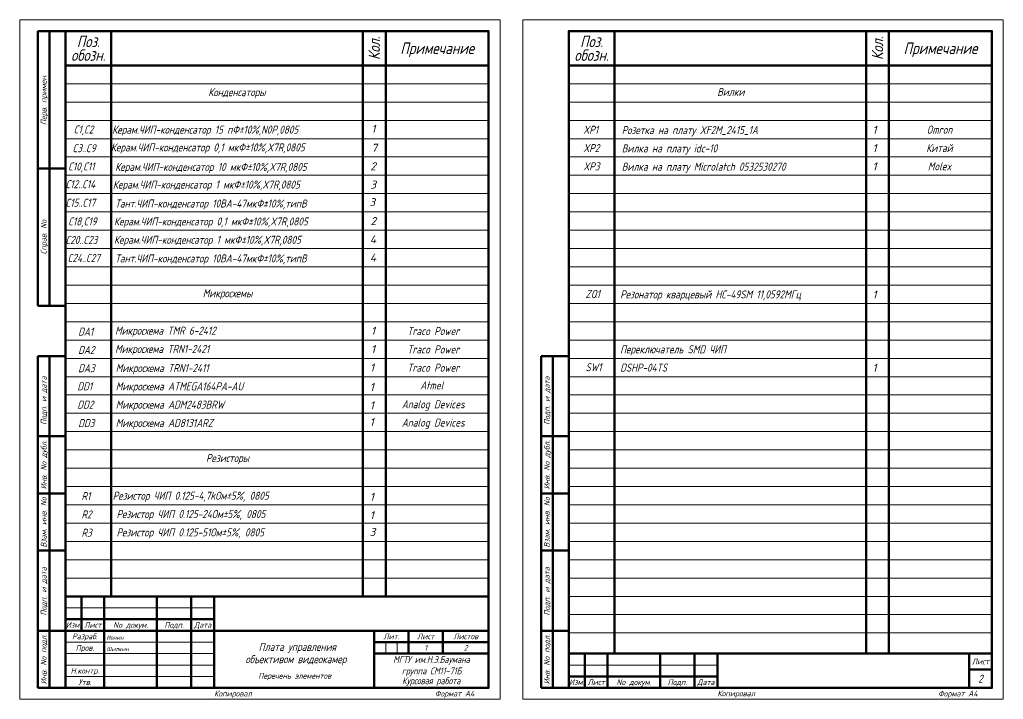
# Model space of a CAD drawing. Header units: inches. Extents: x 0 to 1073, y -1 to 420.
# Drawn here: x 643 to 1073, y -0.6 to 296.4 of the extents above; entities that cross this region are included whole.
import ezdxf
from ezdxf.enums import TextEntityAlignment as Align

# ---------------------------------------------------------------- set-up
doc = ezdxf.new("R2010")
doc.units = ezdxf.units.IN
for name, color, linetype, lineweight in [('OSN25', 2, 'Continuous', 20), ('OSN50', 3, 'Continuous', 50), ('TEXT', 1, 'Continuous', 30)]:
    doc.layers.add(name, color=color, linetype=linetype, lineweight=lineweight)
doc.styles.add('E', font='simplex.shx', dxfattribs={"width": 0.8, "oblique": 15})
doc.styles.add('E1', font='simplex.shx', dxfattribs={"oblique": 15})

msp = doc.modelspace()

# ---------------------------------------------------------------- linework, layer by layer
at = {"layer": 'OSN25'}
for p, q in [((663.01, 268.4), (848.01, 268.4)), ((883.01, 268.4), (1068.01, 268.4)), ((663.01, 260.4), (848.01, 260.4)), ((883.01, 260.4), (1068.01, 260.4)), ((663.01, 252.4), (848.01, 252.4)), ((883.01, 252.4), (1068.01, 252.4)), ((663.01, 244.4), (848.01, 244.4)), ((883.01, 244.4), (1068.01, 244.4)), ((663.01, 236.4), (848.01, 236.4)), ((883.01, 236.4), (1068.01, 236.4)), ((663.01, 228.4), (848.01, 228.4)), ((883.01, 228.4), (1068.01, 228.4)), ((663.01, 220.4), (848.01, 220.4)), ((883.01, 220.4), (1068.01, 220.4)), ((663.01, 212.4), (848.01, 212.4)), ((883.01, 212.4), (1068.01, 212.4)), ((663.01, 204.4), (848.01, 204.4)), ((883.01, 204.4), (1068.01, 204.4)), ((663.01, 196.4), (848.01, 196.4)), ((883.01, 196.4), (1068.01, 196.4)), ((663.01, 188.4), (848.01, 188.4)), ((883.01, 188.4), (1068.01, 188.4)), ((663.01, 180.4), (848.01, 180.4)), ((883.01, 180.4), (1068.01, 180.4)), ((663.01, 172.4), (848.01, 172.4)), ((883.01, 172.4), (1068.01, 172.4)), ((663.01, 164.4), (848.01, 164.4)), ((883.01, 164.4), (1068.01, 164.4)), ((663.01, 156.4), (848.01, 156.4)), ((883.01, 156.4), (1068.01, 156.4)), ((663.01, 148.4), (848.01, 148.4)), ((883.01, 148.4), (1068.01, 148.4)), ((663.01, 140.4), (848.01, 140.4)), ((883.01, 140.4), (1068.01, 140.4)), ((663.01, 132.4), (848.01, 132.4)), ((883.01, 132.4), (1068.01, 132.4)), ((663.01, 124.4), (848.01, 124.4)), ((883.01, 124.4), (1068.01, 124.4)), ((663.01, 116.4), (848.01, 116.4)), ((883.01, 116.4), (1068.01, 116.4)), ((663.01, 108.4), (848.01, 108.4)), ((883.01, 108.4), (1068.01, 108.4)), ((663.01, 100.4), (848.01, 100.4)), ((883.01, 100.4), (1068.01, 100.4)), ((663.01, 92.4), (848.01, 92.4)), ((883.01, 92.4), (1068.01, 92.4)), ((663.01, 84.4), (848.01, 84.4)), ((883.01, 84.4), (1068.01, 84.4)), ((663.01, 76.4), (848.01, 76.4)), ((883.01, 76.4), (1068.01, 76.4)), ((663.01, 68.4), (848.01, 68.4)), ((883.01, 68.4), (1068.01, 68.4)), ((663.01, 60.4), (848.01, 60.4)), ((883.01, 60.4), (1068.01, 60.4)), ((663.01, 52.4), (848.01, 52.4)), ((883.01, 52.4), (1068.01, 52.4)), ((883.01, 44.4), (1068.01, 44.4)), ((663.01, 39.4), (728.01, 39.4)), ((883.01, 36.4), (1068.01, 36.4)), ((883.01, 28.4), (1068.01, 28.4)), ((663.01, 24.4), (728.01, 24.4)), ((803.01, 24.4), (803.01, 19.4)), ((808.01, 24.4), (808.01, 19.4)), ((663.01, 19.4), (728.01, 19.4)), ((663.01, 14.4), (728.01, 14.4)), ((883.01, 14.4), (948.01, 14.4)), ((663.01, 9.4), (728.01, 9.4))]:
    msp.add_line(p, q, dxfattribs=at)
for points in [[(643.01, -0.6), (853.01, -0.6), (853.01, 296.4), (643.01, 296.4)], [(863.01, -0.6), (1073.01, -0.6), (1073.01, 296.4), (863.01, 296.4)]]:
    msp.add_lwpolyline(points, close=True, dxfattribs=at)
at = {"layer": 'OSN50'}
for p, q in [((651.01, 291.4), (663.01, 291.4)), ((656.01, 291.4), (656.01, 171.4)), ((683.01, 291.4), (683.01, 44.4)), ((793.01, 291.4), (793.01, 44.4)), ((803.01, 291.4), (803.01, 44.4)), ((903.01, 291.4), (903.01, 19.4)), ((1013.01, 291.4), (1013.01, 19.4)), ((1023.01, 291.4), (1023.01, 19.4)), ((663.01, 276.4), (848.01, 276.4)), ((883.01, 276.4), (1068.01, 276.4)), ((656.01, 4.4), (656.01, 149.4)), ((876.01, 4.4), (876.01, 149.4)), ((663.01, 44.4), (848.01, 44.4)), ((670.01, 44.4), (670.01, 29.4)), ((680.01, 44.4), (680.01, 4.4)), ((703.01, 44.4), (703.01, 4.4)), ((718.01, 44.4), (718.01, 4.4)), ((728.01, 44.4), (728.01, 4.4)), ((663.01, 34.4), (728.01, 34.4)), ((663.01, 29.4), (728.01, 29.4)), ((728.01, 29.4), (848.01, 29.4)), ((798.01, 29.4), (798.01, 4.4)), ((813.01, 29.4), (813.01, 19.4)), ((828.01, 29.4), (828.01, 19.4)), ((798.01, 24.4), (848.01, 24.4)), ((798.01, 19.4), (848.01, 19.4)), ((883.01, 19.4), (1068.01, 19.4)), ((890.01, 19.4), (890.01, 4.4)), ((900.01, 19.4), (900.01, 4.4)), ((923.01, 19.4), (923.01, 4.4)), ((938.01, 19.4), (938.01, 4.4)), ((948.01, 19.4), (948.01, 4.4)), ((1058.01, 19.4), (1058.01, 4.4)), ((883.01, 9.4), (948.01, 9.4)), ((1058.01, 12.4), (1068.01, 12.4))]:
    msp.add_line(p, q, dxfattribs=at)
for points in [[(651.01, 291.4), (651.01, 171.4)], [(663.01, 231.4), (651.01, 231.4)], [(651.01, 171.4), (663.01, 171.4)], [(663.01, 149.4), (651.01, 149.4)], [(651.01, 4.4), (651.01, 149.4)], [(871.01, 4.4), (871.01, 149.4)], [(883.01, 149.4), (871.01, 149.4)], [(663.01, 114.4), (651.01, 114.4)], [(883.01, 114.4), (871.01, 114.4)], [(663.01, 89.4), (651.01, 89.4)], [(883.01, 89.4), (871.01, 89.4)], [(663.01, 64.4), (651.01, 64.4)], [(883.01, 64.4), (871.01, 64.4)], [(663.01, 29.4), (651.01, 29.4)], [(883.01, 29.4), (871.01, 29.4)], [(663.01, 4.4), (651.01, 4.4)], [(883.01, 4.4), (871.01, 4.4)]]:
    msp.add_lwpolyline(points, dxfattribs=at)
for points in [[(663.01, 4.4), (848.01, 4.4), (848.01, 291.4), (663.01, 291.4)], [(883.01, 4.4), (1068.01, 4.4), (1068.01, 291.4), (883.01, 291.4)]]:
    msp.add_lwpolyline(points, close=True, dxfattribs=at)

# ---------------------------------------------------------------- texts
at = {"layer": 'TEXT', "style": 'E', "oblique": 15, "width": 0.8}
for s, height, p in [('Поз.', 5, (673.01, 286.9)), ('Поз.', 5, (893.01, 286.9)), ('Примечание', 5, (825.51, 283.9)), ('Примечание', 5, (1045.51, 283.9)), ('обозн.', 5, (673.01, 280.9)), ('обозн.', 5, (893.01, 280.9)), ('Конденсаторы', 3.5, (737.97, 264.72)), ('Вилки', 3.5, (953.87, 264.83)), ('Omron', 3.5, (1045.09, 248.33)), ('Китай', 3.5, (1045.09, 240.33)), ('Molex', 3.5, (1045.09, 232.33)), ('Микросхемы', 3.5, (733.87, 176.83)), ('Traco Power', 3.5, (823.8, 160.33)), ('Traco Power', 3.5, (823.8, 152.33)), ('Traco Power', 3.5, (823.8, 144.33)), ('Atmel', 3.5, (823.15, 136.57)), ('Analog Devices', 3.5, (823.8, 128.33)), ('Analog Devices', 3.5, (823.8, 120.33)), ('Резисторы', 3.5, (733.87, 104.83)), ('Изм.', 2.5, (666.51, 31.9)), ('Лист', 2.5, (675.01, 31.9)), ('No докум.', 2.5, (691.51, 31.9)), ('Подп.', 2.5, (710.51, 31.9)), ('Дата', 2.5, (723.01, 31.9)), ('Разраб.', 2.5, (671.51, 26.9)), ('Лит.', 2.5, (805.51, 26.9)), ('Лист', 2.5, (820.51, 26.9)), ('Листов', 2.5, (838.01, 26.9)), ('Пров.', 2.5, (671.51, 21.9)), ('Плата управления', 3.5, (764.38, 22.31)), ('1', 2.5, (820.51, 21.9)), ('2', 2.5, (838.01, 21.9)), ('объективом видеокамер', 3.5, (763.77, 16.94)), ('МГТУ им.Н.Э.Баумана', 3, (823.01, 16.81)), ('Н.контр.', 2.5, (671.51, 11.9)), ('группа СМ11-71Б', 3, (823.1, 11.82)), ('Лист', 2.5, (1063.01, 15.9)), ('Перечень элементов', 2.5, (763.26, 9.68)), ('Курсовая работа', 3, (822.92, 7.51)), ('2', 3.5, (1063.01, 8.4)), ('Утв.', 2.5, (671.51, 6.9)), ('Изм.', 2.5, (886.51, 6.9)), ('Лист', 2.5, (895.01, 6.9)), ('No докум.', 2.5, (911.51, 6.9)), ('Подп.', 2.5, (930.51, 6.9)), ('Дата', 2.5, (943.01, 6.9))]:
    msp.add_text(s, height=height, dxfattribs=at).set_placement(p, align=Align.MIDDLE_CENTER)
for s, height, p in [('Кол.', 5, (798.01, 283.9)), ('Кол.', 5, (1018.01, 283.9)), ('Перв. примен.', 2.5, (653.51, 261.4)), ('Справ. No', 2.5, (653.51, 201.4)), ('Подп. и дата', 2.5, (653.51, 129.9)), ('Подп. и дата', 2.5, (873.51, 129.9)), ('Инв. No дубл.', 2.5, (653.51, 101.89)), ('Инв. No дубл.', 2.5, (873.51, 101.89)), ('Взам. инв. No', 2.5, (653.51, 76.73)), ('Взам. инв. No', 2.5, (873.51, 76.73)), ('Подп. и дата', 2.5, (653.51, 46.56)), ('Подп. и дата', 2.5, (873.51, 46.56)), ('Инв. No подл.', 2.5, (653.51, 16.9)), ('Инв. No подл.', 2.5, (873.51, 16.9))]:
    msp.add_text(s, height=height, rotation=90, dxfattribs=at).set_placement(p, align=Align.MIDDLE_CENTER)
at = {"layer": 'TEXT', "oblique": 15, "width": 0.8}
for s, height, style, p in [('C1,C2', 3.5, 'E1', (666.57, 246.66)), ('Керам.ЧИП-конденсатор 15 пФ±10%%%,N0P,0805', 3.5, 'E1', (683.45, 246.6)), ('XP1', 3.5, 'E1', (889.37, 246.54)), ('Розетка на плату XF2M_2415_1A', 3.5, 'E1', (906.2, 246.41)), ('C3..C9', 3.5, 'E1', (666.11, 238.49)), ('Керам.ЧИП-конденсатор 0,1 мкФ±10%%%,X7R,0805', 3.5, 'E1', (682.88, 238.84)), ('XP2', 3.5, 'E1', (889.37, 238.54)), ('Вилка на плату idc-10', 3.5, 'E1', (906.2, 238.41)), ('C10,C11', 3.5, 'E1', (664.16, 230.49)), ('Керам.ЧИП-конденсатор 10 мкФ±10%%%,X7R,0805', 3.5, 'E1', (684.75, 230.32)), ('XP3', 3.5, 'E1', (889.37, 230.54)), ('Вилка на плату Microlatch 0532530270', 3.5, 'E1', (906.2, 230.41)), ('C12..C14', 3.5, 'E1', (663.01, 222.76)), ('Керам.ЧИП-конденсатор 1 мкФ±10%%%,X7R,0805', 3.5, 'E1', (683.77, 222.59)), ('C15..C17', 3.5, 'E1', (663.01, 214.66)), ('Тант.ЧИП-конденсатор 10ВА-47мкФ±10%%%,типB', 3.5, 'E1', (684.75, 214.32)), ('C18,C19', 3.5, 'E1', (664.2, 206.49)), ('Керам.ЧИП-конденсатор 0,1 мкФ±10%%%,X7R,0805', 3.5, 'E1', (684.23, 206.47)), ('C20..C23', 3.5, 'E1', (663.01, 198.38)), ('Керам.ЧИП-конденсатор 1 мкФ±10%%%,X7R,0805', 3.5, 'E1', (684.23, 198.47)), ('C24..C27', 3.5, 'E1', (663.96, 190.53)), ('Тант.ЧИП-конденсатор 10ВА-47мкФ±10%%%,типB', 3.5, 'E1', (684.75, 190.32)), ('ZQ1', 3.5, 'E1', (890.34, 174.78)), ('Резонатор кварцевый НС-49SM 11,0592MГц', 3.5, 'E1', (905.5, 174.6)), ('DA1', 3.5, 'E1', (668.58, 158.34)), ('Микросхема TMR 6-2412', 3.5, 'E1', (684.7, 158.76)), ('DA2', 3.5, 'E1', (668.58, 150.34)), ('Микросхема TRN1-2421', 3.5, 'E1', (684.7, 150.76)), ('Переключатель SMD ЧИП', 3.5, 'E1', (905.5, 150.6)), ('SW1', 3.5, 'E1', (890.34, 142.78)), ('DA3', 3.5, 'E1', (668.58, 142.34)), ('Микросхема TRN1-2411', 3.5, 'E1', (684.98, 142.41)), ('DSHP-04TS', 3.5, 'E1', (905.5, 142.6)), ('DD1', 3.5, 'E1', (668.2, 134.43)), ('Микросхема ATMEGA164PA-AU', 3.5, 'E1', (684.98, 134.41)), ('DD2', 3.5, 'E1', (668.2, 126.43)), ('Микросхема ADM2483BRW', 3.5, 'E1', (684.98, 126.41)), ('DD3', 3.5, 'E1', (668.58, 118.34)), ('Микросхема AD8131ARZ', 3.5, 'E1', (684.98, 118.41)), ('R1', 3.5, 'E1', (670.03, 86.45)), ('Резистор ЧИП 0.125-4,7kОм±5%%%, 0805', 3.5, 'E1', (683.69, 86.62)), ('R2', 3.5, 'E1', (670.03, 78.45)), ('Резистор ЧИП 0.125-24Ом±5%%%, 0805', 3.5, 'E1', (685.34, 78.61)), ('R3', 3.5, 'E1', (670.03, 70.45)), ('Резистор ЧИП 0.125-51Ом±5%%%, 0805', 3.5, 'E1', (685.34, 70.61)), ('Ионин', 1.882, 'E', (680.96, 25.45)), ('Шилкин', 1.882, 'E', (680.96, 20.45))]:
    msp.add_text(s, height=height, dxfattribs=dict(at, style=style)).set_placement(p)
at = {"layer": 'TEXT', "style": 'E1', "oblique": 15}
for s, p in [('1', (796.72, 246.97)), ('1', (1015.79, 246.54)), ('7', (796.75, 238.69)), ('1', (1015.79, 238.54)), ('2', (796.24, 230.58)), ('1', (1015.79, 230.54)), ('3', (796.24, 222.58)), ('3', (795.84, 214.9)), ('2', (796.35, 206.65)), ('4', (796.11, 198.69)), ('4', (796.11, 190.69)), ('1', (1015.79, 174.54)), ('1', (796.56, 158.69)), ('1', (796.56, 150.69)), ('1', (796.12, 142.58)), ('1', (1015.79, 142.54)), ('1', (796.06, 134.15)), ('1', (796.06, 126.15)), ('1', (795.97, 118.78)), ('1', (796.06, 86.15)), ('1', (796.06, 78.15)), ('3', (795.97, 70.78))]:
    msp.add_text(s, height=3.5, dxfattribs=at).set_placement(p)
at = {"layer": 'TEXT', "linetype": 'Continuous', "style": 'E', "oblique": 15, "width": 0.8}
for s, p in [('Копировал', (728.01, 0.65)), ('Формат A4', (824.51, 0.65)), ('Копировал', (948.01, 0.74)), ('Формат A4', (1044.51, 0.65))]:
    msp.add_text(s, height=2.5, dxfattribs=at).set_placement(p)

doc.saveas('drawing.dxf')
